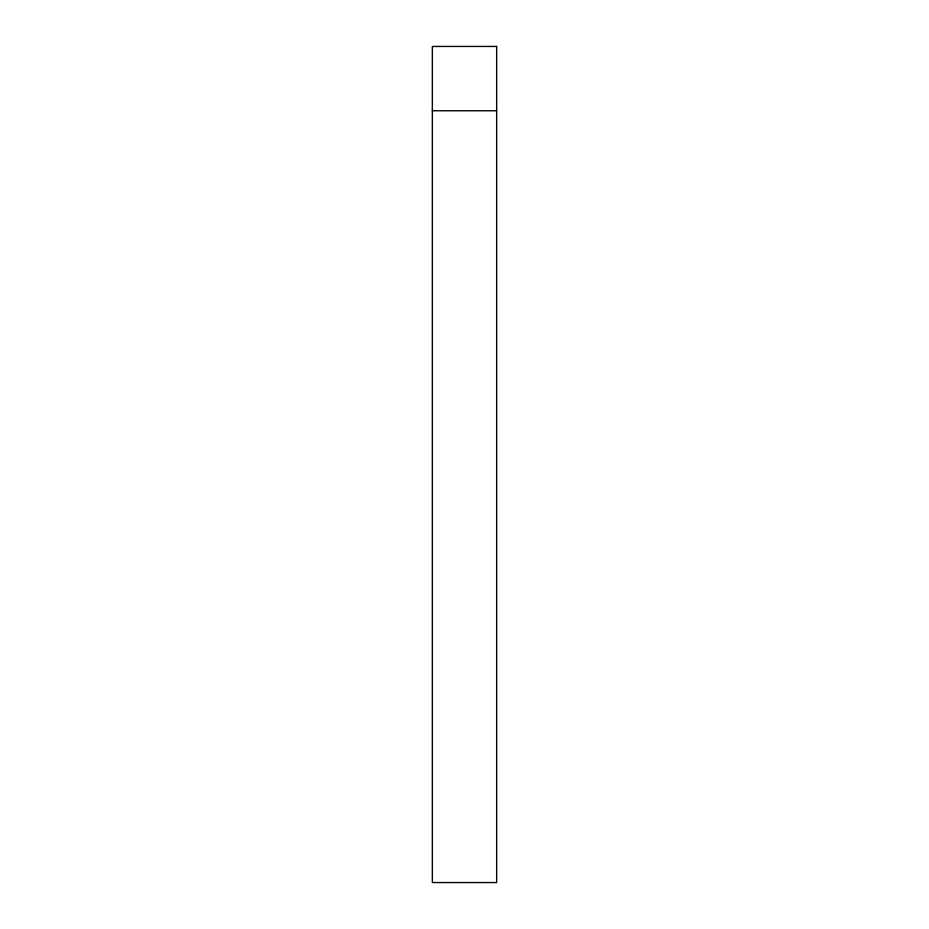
<?xml version="1.0" encoding="UTF-8"?>
<svg xmlns="http://www.w3.org/2000/svg" width="929" height="929" viewBox="0 0 929 929"><rect width="100%" height="100%" fill="white"/><g stroke="black" fill="none" stroke-linecap="round" stroke-linejoin="round"><path stroke-width="1.39" d="M432.345 110.76L496.655 110.76M496.655 46.45L432.345 46.45L432.345 882.55L496.655 882.55L496.655 46.45"/></g></svg>
